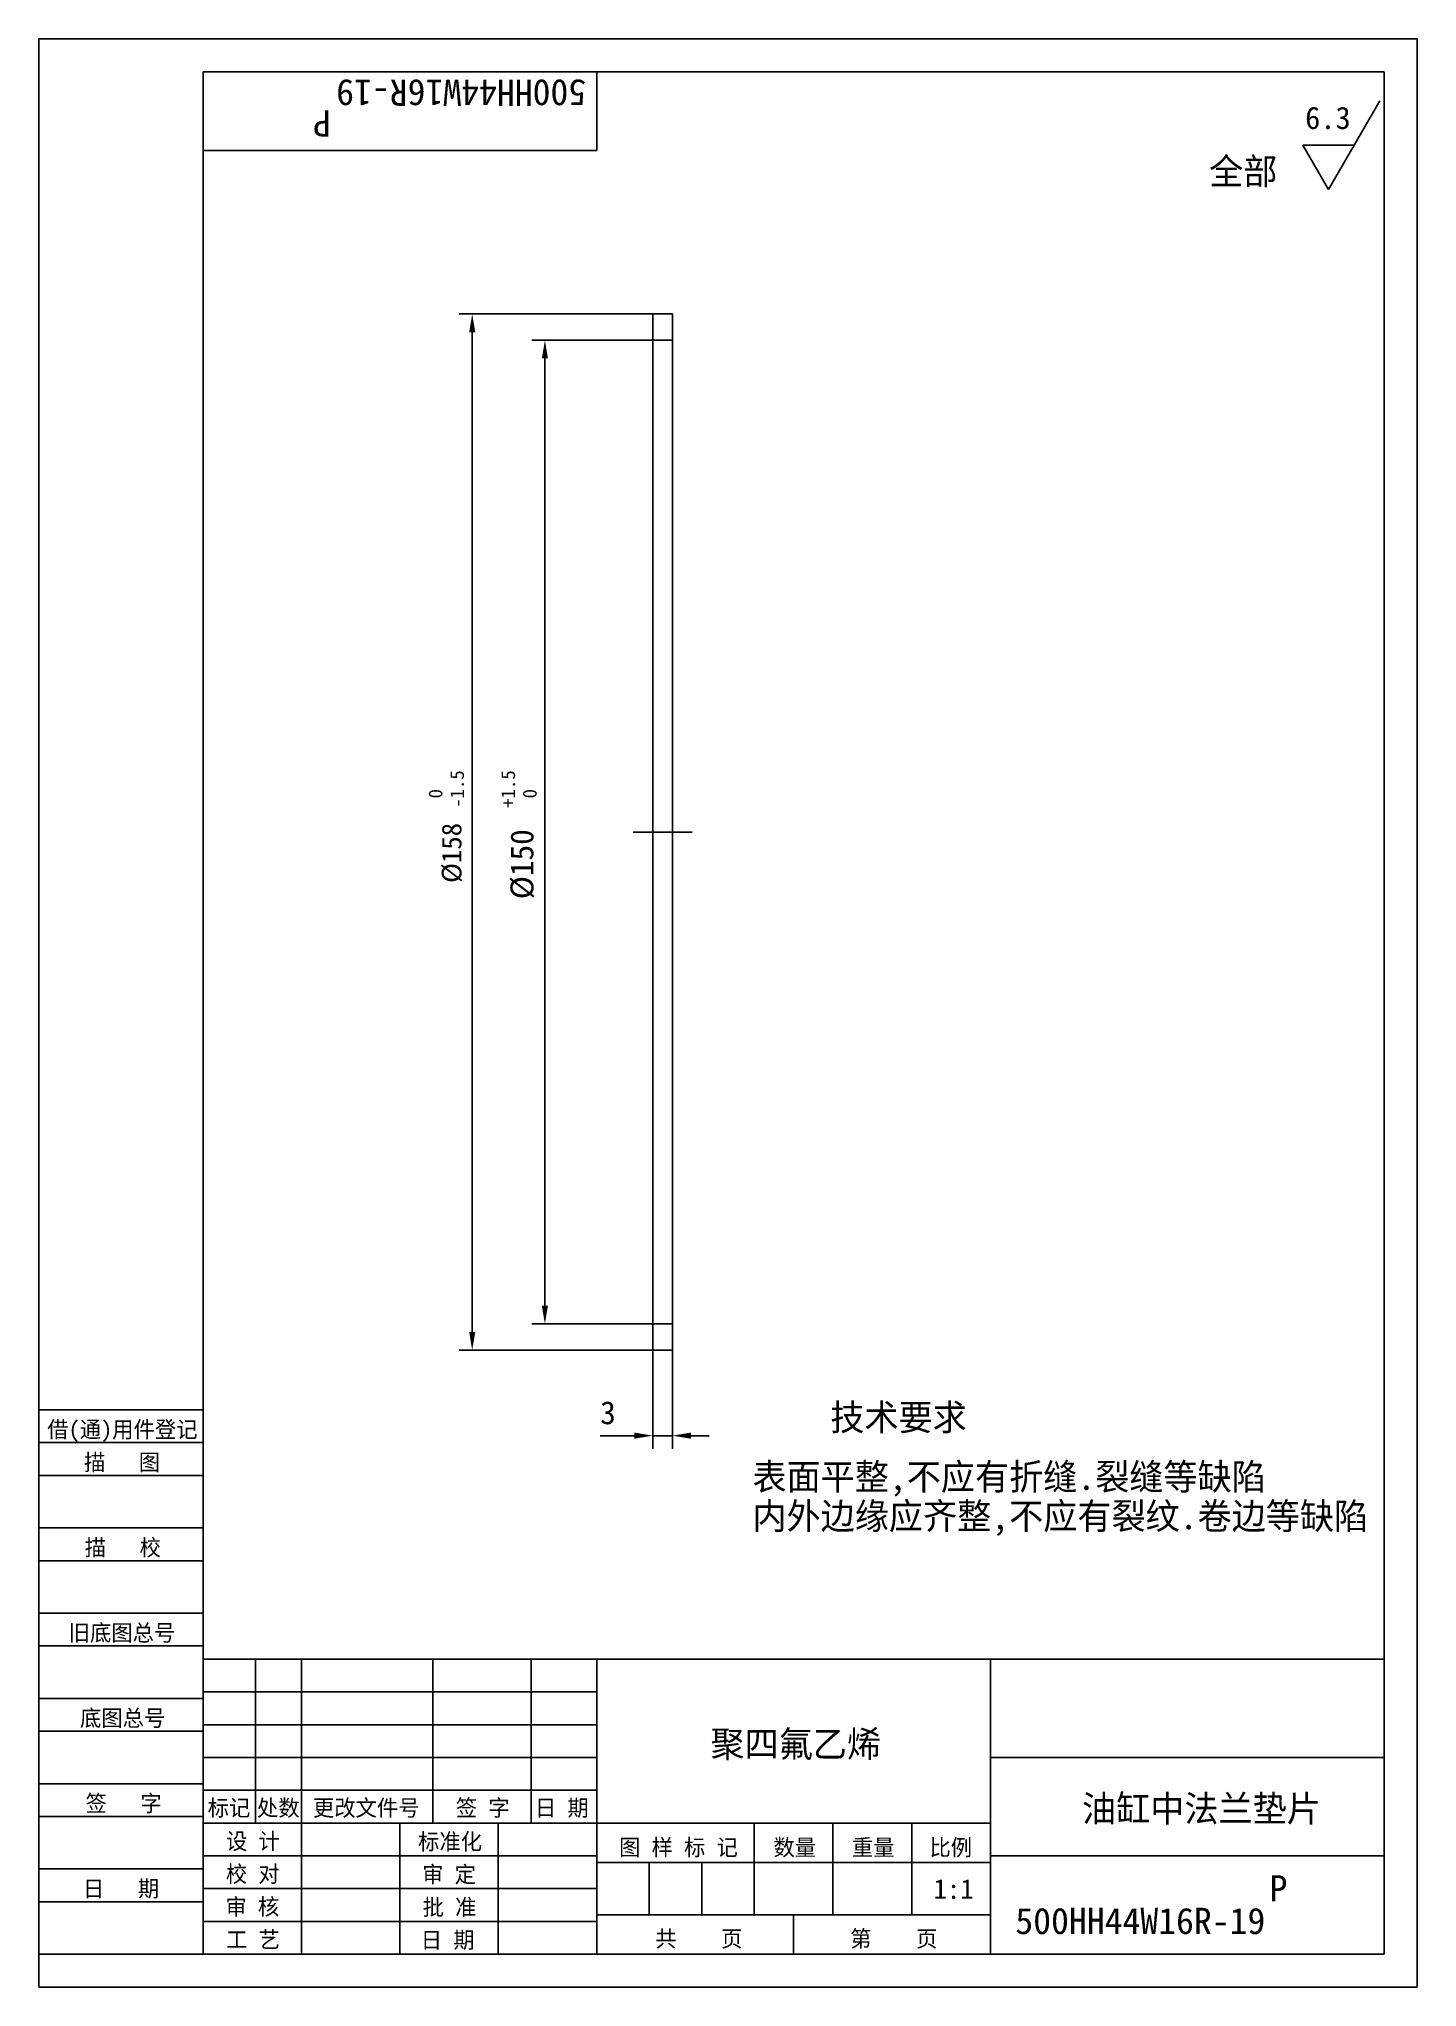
# Model space of a CAD drawing. Header units: metres. Extents: x 0 to 210, y 0 to 297.
import ezdxf

# ---------------------------------------------------------------- set-up
doc = ezdxf.new("R2010")
doc.units = ezdxf.units.M
for name, color, linetype in [('C', 6, 'Continuous'), ('D', 1, 'Continuous'), ('FL', 5, 'Continuous'), ('T', 7, 'Continuous'), ('TL', 4, 'Continuous')]:
    doc.layers.add(name, color=color, linetype=linetype)

# ---------------------------------------------------------------- blocks, each defined once
blk = doc.blocks.new('TUKUN4')
at = {"layer": 'FL'}
for p, q in [((0, 297), (0, 0)), ((210, 297), (0, 297)), ((210, 0), (210, 297)), ((0, 78), (25, 78)), ((0, 70), (25, 70)), ((0, 65), (25, 65)), ((0, 57), (25, 57)), ((0, 52), (25, 52)), ((33, 25), (33, 50)), ((40, 5), (40, 50)), ((60, 25), (60, 50)), ((75, 25), (75, 50)), ((25, 45), (85, 45)), ((0, 44), (25, 44)), ((0, 39), (25, 39)), ((25, 40), (85, 40)), ((25, 35), (85, 35)), ((0, 31), (25, 31)), ((25, 30), (85, 30)), ((0, 26), (25, 26)), ((70, 5), (70, 25)), ((0, 18), (25, 18)), ((25, 20), (85, 20)), ((25, 15), (85, 15)), ((0, 13), (25, 13)), ((25, 10), (85, 10)), ((0, 0), (210, 0))]:
    blk.add_line(p, q, dxfattribs=at)
at = {"layer": 'TL'}
for p, q in [((25, 5), (25, 292)), ((205, 292), (25, 292)), ((85, 292), (85, 280)), ((205, 5), (205, 292)), ((85, 280), (25, 280)), ((0, 88), (25, 88)), ((0, 83), (25, 83)), ((205, 50), (25, 50)), ((85, 5), (85, 50)), ((145, 5), (145, 50)), ((205, 35), (145, 35)), ((145, 25), (25, 25)), ((55, 5), (55, 25)), ((109, 11), (109, 25)), ((121, 11), (121, 25)), ((133, 11), (133, 25)), ((85, 19), (145, 19)), ((93, 11), (93, 19)), ((101, 11), (101, 19)), ((205, 20), (145, 20)), ((145, 11), (85, 11)), ((115, 5), (115, 11)), ((0, 5), (205, 5))]:
    blk.add_line(p, q, dxfattribs=at)
at = {"layer": 'T'}
for s, p in [('借(通)用件登记', (1.26, 83.76)), ('描   图', (6.86, 78.76)), ('描   校', (6.98, 65.76)), ('旧底图总号', (4.52, 52.76)), ('底图总号', (6.25, 39.76)), ('签   字', (7.1, 26.76)), ('标记', (25.71, 26.07)), ('处数', (33.22, 26.07)), ('更改文件号', (41.75, 26.07)), ('签 字', (63.53, 26.07)), ('日 期', (75.57, 26.07)), ('设 计', (28.5, 20.99)), ('标准化', (57.77, 20.93)), ('图 样 标 记', (88.4, 20.04)), ('数量', (111.92, 20.04)), ('重量', (123.88, 20.04)), ('比例', (135.7, 20.04)), ('校 对', (28.48, 15.99)), ('审 定', (58.39, 15.93)), ('日   期', (6.72, 13.76)), ('审 核', (28.41, 10.99)), ('批 准', (58.46, 10.93)), ('共    页', (93.91, 6.13)), ('第    页', (123.62, 6.13)), ('工 艺', (28.52, 5.99)), ('日 期', (58.18, 5.93))]:
    blk.add_text(s, height=2.5, dxfattribs=at).set_placement(p)

msp = doc.modelspace()

# ---------------------------------------------------------------- linework, layer by layer
at = {"layer": 'C'}
msp.add_line((90.54, 176.09), (99.54, 176.09), dxfattribs=at)
at = {"layer": 'D'}
for p, q in [((204.32, 287.57), (196.51, 274.05)), ((192.61, 280.81), (200.42, 280.81)), ((196.51, 274.05), (192.61, 280.81)), ((93.54, 255.09), (64.02, 255.09)), ((66.02, 252.29), (66.02, 99.89)), ((93.54, 251.09), (75.1, 251.09)), ((77.1, 103.89), (77.1, 248.29)), ((93.54, 101.09), (75.1, 101.09)), ((93.54, 97.09), (64.02, 97.09)), ((93.54, 97.09), (93.54, 82.06)), ((96.54, 97.09), (96.54, 82.06)), ((87.94, 84.06), (85.52, 84.06)), ((90.74, 84.06), (87.94, 84.06)), ((96.54, 84.06), (93.54, 84.06)), ((99.34, 84.06), (102.14, 84.06))]:
    msp.add_line(p, q, dxfattribs=at)
for points in [[(65.56, 252.29), (66.49, 252.29), (66.02, 255.09)], [(76.63, 248.29), (77.56, 248.29), (77.1, 251.09)], [(76.63, 103.89), (77.56, 103.89), (77.1, 101.09)], [(65.56, 99.89), (66.49, 99.89), (66.02, 97.09)], [(90.74, 84.53), (90.74, 83.6), (93.54, 84.06)], [(99.34, 84.53), (99.34, 83.6), (96.54, 84.06)]]:
    msp.add_solid(points, dxfattribs=at)
at = {"layer": 'TL'}
for p, q in [((96.54, 255.09), (93.54, 255.09)), ((93.54, 255.09), (93.54, 251.09)), ((96.54, 251.09), (96.54, 255.09)), ((93.54, 176.09), (93.54, 251.09)), ((93.54, 251.09), (96.54, 251.09)), ((96.54, 176.09), (96.54, 251.09)), ((93.54, 176.09), (93.54, 101.09)), ((96.54, 176.09), (96.54, 101.09)), ((93.54, 97.09), (93.54, 101.09)), ((93.54, 101.09), (96.54, 101.09)), ((96.54, 101.09), (96.54, 97.09)), ((96.54, 97.09), (93.54, 97.09))]:
    msp.add_line(p, q, dxfattribs=at)

# ---------------------------------------------------------------- block references
at = {"layer": 'D'}
msp.add_blockref('TUKUN4', (0, 0), dxfattribs=at)

# ---------------------------------------------------------------- texts
for s, height, rotation, p in [('500HH44W16R-19', 4, 180, (83.39, 290.8)), ('P', 4, 180, (44.5, 286.11)), ('-1.5', 2.1, 90, (64.76, 179.79)), ('+1.5', 2.1, 90, (72.55, 179.79)), (' 0', 2.1, 90, (61.47, 179.79)), (' 0', 2.1, 90, (75.84, 179.79)), ('%%C158', 3, 90, (64.38, 168.33)), ('%%C150', 3.5, 90, (75.35, 165.84))]:
    msp.add_text(s, height=height, rotation=rotation, dxfattribs=at).set_placement(p)
for s, height, p in [('6.3', 3.4, (192.95, 283.27)), ('全部', 4, (178.32, 274.83)), ('3', 3.5, (85.52, 85.81)), ('技术要求', 4, (120.6, 84.86)), ('表面平整,不应有折缝.裂缝等缺陷', 4, (108.72, 75.8)), ('内外边缘应齐整,不应有裂纹.卷边等缺陷', 4, (108.72, 69.8)), ('聚四氟乙烯', 4, (102.32, 35.06)), ('油缸中法兰垫片', 4, (158.95, 25.21)), ('1:1', 3, (136.32, 13.45)), ('P', 4, (187.53, 13.05)), ('500HH44W16R-19', 4, (148.79, 8.08))]:
    msp.add_text(s, height=height, dxfattribs=at).set_placement(p)

doc.saveas('drawing.dxf')
